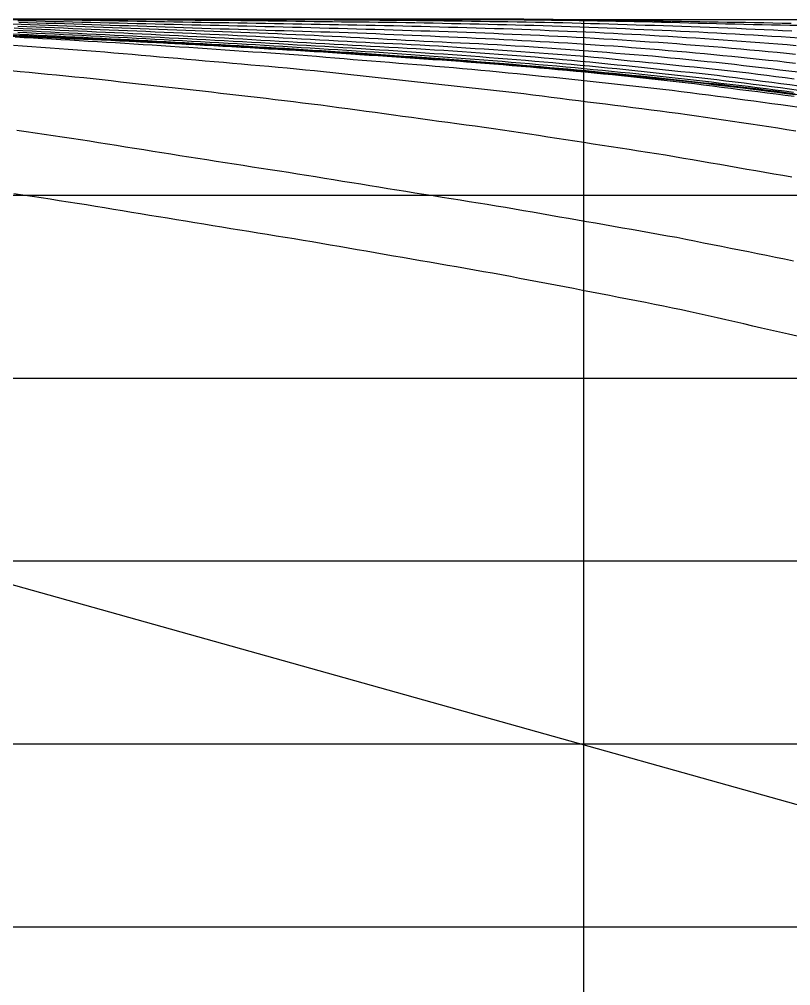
# Model space of a CAD drawing. Header units: millimetres. Extents: x 219888 to 472088, y 91183 to 209983.
# Drawn here: x 416687 to 425112, y 130778 to 141340 of the extents above; entities that cross this region are included whole.
import ezdxf

# ---------------------------------------------------------------- set-up
doc = ezdxf.new("R2010")
doc.units = ezdxf.units.MM
doc.layers.add('Waterlines', color=7, linetype='Continuous')
doc.layers.add('网格线和标注', color=7, linetype='Continuous')

msp = doc.modelspace()

# ---------------------------------------------------------------- linework, layer by layer
at = {"layer": 'Waterlines', "color": 135}
for points in [[(425202.024, 141270.896), (425101.904, 141272.646), (425001.964, 141274.436), (424901.724, 141276.366), (424801.674, 141278.446), (424701.654, 141280.686), (424601.554, 141283.026), (424501.584, 141285.446), (424401.534, 141287.926), (424301.524, 141290.456), (424201.514, 141293.026), (424101.484, 141295.626), (424001.524, 141298.256), (423901.504, 141300.906), (423801.524, 141303.566), (423701.734, 141306.236), (423601.634, 141308.906), (423501.764, 141311.526), (423402.184, 141313.836), (423301.724, 141315.436), (423201.544, 141317.076), (423101.454, 141318.716), (423001.364, 141320.346), (422901.314, 141321.956), (422801.294, 141323.536), (422701.244, 141325.086), (422601.294, 141326.606), (422501.204, 141328.086), (422401.214, 141329.516), (422301.204, 141330.886), (422201.104, 141332.166), (422101.104, 141333.366), (422001.174, 141334.466), (421901.054, 141335.466), (421801.094, 141336.376), (421701.194, 141337.196), (421601.024, 141337.936), (421501.064, 141338.606), (421401.084, 141339.236), (421325.984, 141339.696), (421301.124, 141339.696), (421201.214, 141339.696), (421100.994, 141339.696), (421000.924, 141339.696), (420901.074, 141339.696), (420800.824, 141339.696), (420700.804, 141339.696), (420600.744, 141339.696), (420500.714, 141339.696), (420400.474, 141339.696), (420300.564, 141339.696), (420200.434, 141339.696), (420100.324, 141339.696), (420000.314, 141339.696), (419900.264, 141339.696), (419800.314, 141339.696), (419700.144, 141339.696), (419600.184, 141339.696), (419500.274, 141339.696), (419400.094, 141339.696), (419300.154, 141339.696), (419200.194, 141339.696), (419099.954, 141339.696), (418999.884, 141339.696), (418900.024, 141339.696), (418799.814, 141339.696), (418699.884, 141339.696), (418599.664, 141339.696), (418499.674, 141339.696), (418399.474, 141339.696), (418299.544, 141339.696), (418199.414, 141339.696), (418099.314, 141339.696), (417999.434, 141339.696), (417899.344, 141339.696), (417799.294, 141339.696), (417699.274, 141339.696), (417599.254, 141339.696), (417499.064, 141339.696), (417399.104, 141339.696), (417299.174, 141339.696), (417199.074, 141339.696), (417099.024, 141339.696), (416999.084, 141339.696), (416899.084, 141339.696), (416799.224, 141339.696), (416699.124, 141339.696), (416599.134, 141339.696)], [(425206.444, 141133.626), (425106.574, 141140.346), (425006.754, 141146.916), (424906.884, 141153.316), (424807.004, 141159.566), (424707.114, 141165.636), (424607.184, 141171.536), (424507.244, 141177.256), (424407.294, 141182.806), (424307.364, 141188.176), (424207.424, 141193.386), (424107.464, 141198.416), (424007.624, 141203.286), (423907.644, 141208.036), (423807.714, 141212.666), (423707.744, 141217.186), (423607.784, 141221.606), (423507.854, 141225.936), (423407.774, 141230.206), (423307.824, 141234.386), (423207.914, 141238.506), (423107.904, 141242.566), (423008.084, 141246.566), (422908.104, 141250.526), (422808.264, 141254.446), (422708.204, 141258.306), (422608.304, 141261.966), (422508.344, 141265.286), (422408.334, 141268.256), (422308.194, 141270.956), (422207.914, 141273.506), (422107.904, 141275.936), (422007.774, 141278.296), (421907.904, 141280.596), (421807.794, 141282.876), (421707.774, 141285.126), (421607.814, 141287.366), (421507.674, 141289.616), (421407.754, 141291.876), (421307.654, 141294.136), (421207.754, 141296.346), (421107.584, 141298.456), (421007.624, 141300.406), (420907.584, 141302.146), (420807.424, 141303.656), (420707.284, 141304.956), (420607.384, 141306.106), (420507.214, 141307.176), (420407.104, 141308.196), (420307.034, 141309.206), (420206.934, 141310.266), (420107.004, 141311.376), (420006.924, 141312.596), (419906.814, 141313.906), (419806.774, 141315.296), (419706.734, 141316.716), (419606.714, 141318.146), (419506.484, 141319.566), (419406.454, 141320.926), (419306.484, 141322.196), (419206.554, 141323.316), (419106.334, 141324.266), (419006.384, 141325.066), (418906.384, 141325.776), (418806.304, 141326.466), (418706.174, 141327.196), (418605.994, 141328.036), (418506.084, 141328.996), (418405.894, 141330.066), (418305.724, 141331.226), (418205.854, 141332.446), (418105.704, 141333.726), (418005.584, 141335.046), (417905.454, 141336.396), (417805.384, 141337.756), (417705.284, 141339.136), (417664.804, 141339.696), (417605.664, 141339.696), (417505.444, 141339.696), (417405.484, 141339.696), (417305.274, 141339.696), (417205.134, 141339.696), (417105.234, 141339.696), (417005.164, 141339.696), (416905.024, 141339.696), (416804.924, 141339.696), (416705.054, 141339.696), (416605.174, 141339.696)], [(425118.354, 141293.836), (425018.364, 141295.806), (424918.334, 141297.736), (424818.264, 141299.616), (424718.414, 141301.466), (424618.384, 141303.256), (424518.654, 141305.006), (424418.954, 141306.646), (424318.954, 141308.006), (424218.574, 141309.676), (424118.484, 141311.436), (424018.504, 141313.206), (423918.424, 141314.986), (423818.434, 141316.756), (423718.284, 141318.516), (423618.314, 141320.256), (423518.294, 141321.966), (423418.284, 141323.656), (423318.294, 141325.306), (423218.304, 141326.906), (423118.294, 141328.456), (423018.424, 141329.936), (422918.334, 141331.346), (422818.384, 141332.686), (422718.284, 141333.956), (422618.344, 141335.166), (422518.454, 141336.306), (422418.284, 141337.396), (422318.324, 141338.446), (422218.374, 141339.476), (422196.454, 141339.696), (422118.584, 141339.696), (422018.514, 141339.696), (421918.364, 141339.696), (421818.244, 141339.696), (421718.344, 141339.696), (421618.294, 141339.696), (421518.104, 141339.696), (421418.114, 141339.696), (421318.124, 141339.696), (421218.104, 141339.696), (421118.034, 141339.696), (421018.214, 141339.696), (420918.104, 141339.696), (420818.094, 141339.696), (420718.084, 141339.696), (420618.114, 141339.696), (420517.904, 141339.696), (420418.024, 141339.696), (420317.954, 141339.696), (420217.994, 141339.696), (420117.964, 141339.696), (420018.064, 141339.696), (419917.784, 141339.696), (419817.744, 141339.696), (419717.734, 141339.696), (419617.794, 141339.696), (419517.634, 141339.696), (419417.534, 141339.696), (419317.594, 141339.696), (419217.524, 141339.696), (419117.474, 141339.696), (419017.454, 141339.696), (418917.474, 141339.696), (418817.394, 141339.696), (418717.414, 141339.696), (418617.514, 141339.696), (418517.614, 141339.696), (418417.474, 141339.696), (418317.624, 141339.696), (418217.524, 141339.696), (418117.474, 141339.696), (418017.484, 141339.696), (417917.534, 141339.696), (417817.594, 141339.696), (417717.494, 141339.696), (417617.594, 141339.696), (417517.544, 141339.696), (417417.434, 141339.696), (417317.434, 141339.696), (417217.204, 141339.696), (417117.294, 141339.696), (417017.174, 141339.696), (416917.124, 141339.696), (416817.044, 141339.696), (416717.064, 141339.696), (416617.094, 141339.696)], [(425123.834, 141210.226), (425023.924, 141215.156), (424923.974, 141219.956), (424824.064, 141224.626), (424724.134, 141229.156), (424624.154, 141233.556), (424524.184, 141237.816), (424424.204, 141241.946), (424324.364, 141245.926), (424224.364, 141249.786), (424124.324, 141253.526), (424024.394, 141257.136), (423924.354, 141260.636), (423824.384, 141264.036), (423724.374, 141267.346), (423624.404, 141270.576), (423524.374, 141273.746), (423424.434, 141276.846), (423324.474, 141279.906), (423224.514, 141282.916), (423124.444, 141285.886), (423024.544, 141288.806), (422924.514, 141291.706), (422824.564, 141294.566), (422724.694, 141297.396), (422624.844, 141300.226), (422525.174, 141303.016), (422424.844, 141305.046), (422324.614, 141306.666), (422224.484, 141308.206), (422124.334, 141309.696), (422024.364, 141311.156), (421924.404, 141312.596), (421824.334, 141314.026), (421724.254, 141315.446), (421624.264, 141316.856), (421524.304, 141318.246), (421424.344, 141319.636), (421324.304, 141321.016), (421224.394, 141322.386), (421124.594, 141323.726), (421024.594, 141324.996), (420924.524, 141326.086), (420824.264, 141326.986), (420724.174, 141327.806), (420624.034, 141328.586), (420523.954, 141329.346), (420423.964, 141330.096), (420323.874, 141330.846), (420223.944, 141331.576), (420123.894, 141332.316), (420023.844, 141333.056), (419923.704, 141333.796), (419823.724, 141334.546), (419723.914, 141335.316), (419623.824, 141336.106), (419523.814, 141336.906), (419423.764, 141337.736), (419323.684, 141338.576), (419223.824, 141339.426), (419192.424, 141339.696), (419123.504, 141339.696), (419023.414, 141339.696), (418923.414, 141339.696), (418823.434, 141339.696), (418723.564, 141339.696), (418623.534, 141339.696), (418523.414, 141339.696), (418423.564, 141339.696), (418323.604, 141339.696), (418223.464, 141339.696), (418123.374, 141339.696), (418023.154, 141339.696), (417923.104, 141339.696), (417822.914, 141339.696), (417723.004, 141339.696), (417622.894, 141339.696), (417522.864, 141339.696), (417422.864, 141339.696), (417322.874, 141339.696), (417222.724, 141339.696), (417122.894, 141339.696), (417022.834, 141339.696), (416922.934, 141339.696), (416823.034, 141339.696), (416722.924, 141339.696), (416622.964, 141339.696)], [(425164.634, 140956.756), (425065.074, 140966.596), (424965.484, 140976.236), (424865.934, 140985.686), (424766.264, 140994.956), (424666.634, 141004.036), (424566.964, 141012.926), (424467.284, 141021.636), (424367.534, 141030.166), (424267.804, 141038.516), (424168.054, 141046.686), (424068.304, 141054.676), (423968.504, 141062.486), (423868.724, 141070.106), (423768.934, 141077.536), (423669.134, 141084.786), (423569.374, 141091.836), (423469.524, 141098.706), (423369.634, 141105.376), (423269.754, 141111.856), (423169.874, 141118.136), (423069.984, 141124.216), (422970.044, 141130.096), (422870.154, 141135.786), (422770.214, 141141.276), (422670.234, 141146.586), (422570.324, 141151.716), (422470.374, 141156.676), (422370.464, 141161.466), (422270.504, 141166.116), (422170.484, 141170.606), (422070.534, 141174.956), (421970.564, 141179.166), (421870.544, 141183.256), (421770.514, 141187.216), (421670.514, 141191.066), (421570.534, 141194.796), (421470.464, 141198.436), (421370.474, 141201.966), (421270.424, 141205.406), (421170.434, 141208.756), (421070.624, 141212.016), (420970.534, 141215.206), (420870.504, 141218.316), (420770.474, 141221.356), (420670.404, 141224.326), (420570.364, 141227.236), (420470.284, 141230.086), (420370.264, 141232.876), (420270.184, 141235.616), (420170.194, 141238.306), (420070.144, 141240.956), (419970.054, 141243.566), (419870.004, 141246.136), (419769.994, 141248.676), (419670.024, 141251.186), (419569.944, 141253.666), (419469.954, 141256.116), (419369.924, 141258.546), (419269.844, 141260.966), (419169.814, 141263.366), (419069.744, 141265.756), (418969.664, 141268.136), (418869.654, 141270.496), (418769.614, 141272.866), (418669.554, 141275.226), (418569.514, 141277.586), (418469.444, 141279.946), (418369.474, 141282.316), (418269.404, 141284.686), (418169.414, 141287.066), (418069.334, 141289.466), (417969.314, 141291.866), (417869.274, 141294.286), (417769.234, 141296.706), (417669.214, 141299.146), (417569.104, 141301.596), (417469.094, 141304.046), (417369.064, 141306.506), (417268.994, 141308.976), (417168.954, 141311.456), (417068.904, 141313.936), (416968.794, 141316.426), (416868.814, 141318.916), (416768.764, 141321.416), (416668.744, 141323.916)], [(425172.634, 141051.086), (425072.884, 141059.326), (424973.144, 141067.416), (424873.374, 141075.336), (424773.584, 141083.106), (424673.804, 141090.696), (424573.974, 141098.136), (424474.144, 141105.406), (424374.324, 141112.496), (424274.504, 141119.416), (424174.584, 141126.166), (424074.774, 141132.736), (423974.874, 141139.126), (423875.014, 141145.356), (423775.084, 141151.406), (423675.194, 141157.286), (423575.264, 141163.006), (423475.334, 141168.556), (423375.424, 141173.936), (423275.244, 141179.176), (423175.484, 141184.246), (423075.494, 141189.156), (422975.524, 141193.926), (422875.544, 141198.556), (422775.564, 141203.036), (422675.534, 141207.376), (422575.514, 141211.576), (422475.554, 141215.636), (422375.484, 141219.576), (422275.504, 141223.376), (422175.444, 141227.056), (422075.404, 141230.606), (421975.334, 141234.036), (421875.334, 141237.346), (421775.314, 141240.536), (421675.244, 141243.606), (421575.174, 141246.576), (421475.124, 141249.436), (421375.074, 141252.186), (421275.004, 141254.846), (421174.954, 141257.406), (421074.934, 141259.886), (420974.844, 141262.276), (420874.794, 141264.596), (420774.694, 141266.846), (420674.634, 141269.016), (420574.594, 141271.126), (420474.524, 141273.186), (420374.404, 141275.186), (420274.344, 141277.136), (420174.414, 141279.036), (420074.304, 141280.906), (419974.264, 141282.726), (419874.154, 141284.526), (419774.074, 141286.286), (419673.974, 141288.016), (419573.904, 141289.736), (419473.824, 141291.426), (419373.754, 141293.106), (419273.704, 141294.776), (419173.614, 141296.426), (419073.574, 141298.076), (418973.464, 141299.726), (418873.344, 141301.376), (418773.314, 141303.026), (418673.244, 141304.676), (418573.174, 141306.346), (418473.074, 141308.016), (418373.014, 141309.716), (418272.944, 141311.416), (418172.894, 141313.136), (418072.784, 141314.866), (417972.714, 141316.616), (417872.634, 141318.366), (417772.574, 141320.126), (417672.544, 141321.896), (417572.444, 141323.676), (417472.374, 141325.466), (417372.314, 141327.256), (417272.244, 141329.056), (417172.134, 141330.856), (417072.124, 141332.666), (416972.054, 141334.476), (416871.984, 141336.286), (416771.904, 141338.096), (416683.974, 141339.696)], [(425192.424, 140760.786), (425093.184, 140773.286), (424993.704, 140785.616), (424894.404, 140797.736), (424795.074, 140809.646), (424695.674, 140821.356), (424596.294, 140832.856), (424496.854, 140844.156), (424397.424, 140855.226), (424297.984, 140866.096), (424198.514, 140876.736), (424099.014, 140887.156), (423999.554, 140897.346), (423899.824, 140907.306), (423800.304, 140916.976), (423700.804, 140926.336), (423601.064, 140935.386), (423501.524, 140944.026), (423401.654, 140952.316), (423301.954, 140960.246), (423202.154, 140967.936), (423102.274, 140975.476), (423002.574, 140982.926), (422902.674, 140990.406), (422802.954, 140997.866), (422703.074, 141005.296), (422603.234, 141012.666), (422503.594, 141019.936), (422403.744, 141027.106), (422303.984, 141034.116), (422204.154, 141040.936), (422104.194, 141047.536), (422004.394, 141053.826), (421904.624, 141059.736), (421804.634, 141065.226), (421704.784, 141070.316), (421604.914, 141075.116), (421504.774, 141079.756), (421404.994, 141084.346), (421304.924, 141089.036), (421204.894, 141093.936), (421105.034, 141099.036), (421004.954, 141104.316), (420904.964, 141109.676), (420805.114, 141115.076), (420705.134, 141120.496), (420605.234, 141125.886), (420505.244, 141131.226), (420405.294, 141136.506), (420305.354, 141141.716), (420205.444, 141146.826), (420105.524, 141151.836), (420005.564, 141156.746), (419905.634, 141161.546), (419805.654, 141166.226), (419705.694, 141170.796), (419605.704, 141175.236), (419505.704, 141179.576), (419405.744, 141183.806), (419305.764, 141187.946), (419205.794, 141192.006), (419105.764, 141196.006), (419005.824, 141199.926), (418905.844, 141203.796), (418805.824, 141207.606), (418705.864, 141211.366), (418605.814, 141215.076), (418505.824, 141218.736), (418405.804, 141222.366), (418305.814, 141225.946), (418205.864, 141229.486), (418105.864, 141232.996), (418005.824, 141236.476), (417905.744, 141239.926), (417805.824, 141243.336), (417705.634, 141246.726), (417605.674, 141250.086), (417505.654, 141253.416), (417405.554, 141256.746), (417305.364, 141260.076), (417206.204, 141263.446), (417106.284, 141266.956), (417006.034, 141270.576), (416906.104, 141274.236), (416805.824, 141277.916), (416705.854, 141281.616), (416605.814, 141285.316)], [(425198.744, 140562.966), (425099.624, 140576.426), (425000.484, 140589.696), (424901.364, 140602.786), (424802.194, 140615.696), (424702.994, 140628.416), (424603.744, 140640.966), (424504.494, 140653.326), (424405.254, 140665.486), (424305.994, 140677.466), (424206.664, 140689.266), (424107.324, 140700.866), (424007.974, 140712.296), (423908.594, 140723.536), (423809.194, 140734.586), (423709.834, 140745.466), (423610.344, 140756.176), (423510.964, 140766.696), (423411.434, 140777.056), (423311.974, 140787.246), (423212.454, 140797.266), (423112.974, 140807.126), (423013.404, 140816.816), (422913.954, 140826.336), (422814.404, 140835.696), (422714.794, 140844.906), (422615.214, 140853.946), (422515.594, 140862.826), (422416.024, 140871.546), (422316.314, 140880.106), (422216.674, 140888.506), (422117.044, 140896.746), (422017.344, 140904.836), (421917.614, 140912.776), (421817.974, 140920.546), (421718.194, 140928.196), (421618.484, 140935.686), (421518.734, 140943.046), (421419.014, 140950.276), (421319.244, 140957.386), (421219.524, 140964.366), (421119.744, 140971.246), (421019.924, 140978.016), (420920.174, 140984.676), (420820.364, 140991.246), (420720.594, 140997.726), (420620.844, 141004.116), (420521.004, 141010.436), (420421.214, 141016.686), (420321.394, 141022.866), (420221.584, 141028.986), (420121.794, 141035.046), (420021.934, 141041.056), (419922.094, 141047.006), (419822.274, 141052.906), (419722.434, 141058.766), (419622.564, 141064.576), (419522.764, 141070.336), (419422.984, 141076.056), (419323.074, 141081.726), (419223.234, 141087.356), (419123.314, 141092.936), (419023.554, 141098.466), (418923.674, 141103.946), (418823.844, 141109.366), (418723.974, 141114.726), (418624.044, 141120.016), (418524.334, 141125.216), (418424.574, 141130.316), (418324.764, 141135.296), (418224.874, 141140.166), (418124.984, 141144.946), (418025.114, 141149.666), (417925.184, 141154.396), (417825.414, 141159.176), (417725.324, 141164.046), (417625.524, 141168.956), (417525.534, 141173.906), (417425.714, 141178.876), (417325.754, 141183.856), (417225.814, 141188.846), (417126.004, 141193.826), (417026.074, 141198.796), (416926.184, 141203.756), (416826.324, 141208.696), (416726.434, 141213.616), (416626.524, 141218.506)], [(425202.404, 140609.176), (425103.284, 140622.456), (425004.164, 140635.626), (424904.994, 140648.686), (424805.854, 140661.646), (424706.674, 140674.496), (424607.554, 140687.216), (424508.354, 140699.816), (424409.084, 140712.266), (424310.054, 140724.476), (424210.764, 140736.396), (424111.564, 140747.626), (424012.214, 140757.436), (423912.424, 140767.136), (423812.904, 140777.406), (423713.254, 140787.886), (423613.714, 140798.396), (423514.274, 140808.886), (423414.804, 140819.306), (423315.304, 140829.656), (423215.834, 140839.906), (423116.324, 140850.026), (423016.814, 140860.016), (422917.294, 140869.846), (422817.824, 140879.486), (422718.214, 140888.936), (422618.664, 140898.156), (422519.034, 140907.126), (422419.364, 140915.846), (422319.784, 140924.316), (422220.084, 140932.566), (422120.434, 140940.566), (422020.704, 140948.346), (421920.954, 140955.916), (421821.234, 140963.266), (421721.524, 140970.406), (421621.734, 140977.376), (421521.994, 140984.146), (421422.224, 140990.746), (421322.414, 140997.186), (421222.574, 141003.476), (421122.734, 141009.626), (421022.894, 141015.646), (420923.074, 141021.546), (420823.324, 141027.336), (420723.434, 141033.046), (420623.594, 141038.666), (420523.704, 141044.216), (420423.944, 141049.696), (420324.104, 141055.136), (420224.264, 141060.526), (420124.334, 141065.896), (420024.514, 141071.246), (419924.754, 141076.586), (419824.794, 141081.946), (419725.004, 141087.336), (419625.104, 141092.796), (419525.474, 141098.356), (419425.624, 141104.076), (419325.724, 141109.916), (419225.974, 141115.796), (419126.124, 141121.616), (419026.134, 141127.316), (418926.314, 141132.836), (418826.444, 141138.176), (418726.424, 141143.376), (418626.564, 141148.456), (418526.624, 141153.436), (418426.734, 141158.356), (418326.884, 141163.206), (418226.954, 141168.016), (418127.114, 141172.786), (418027.204, 141177.506), (417927.334, 141182.206), (417827.384, 141186.866), (417727.534, 141191.506), (417627.634, 141196.126), (417527.784, 141200.716), (417427.864, 141205.296), (417327.934, 141209.856), (417228.004, 141214.396), (417128.134, 141218.916), (417028.194, 141223.426), (416928.324, 141227.926), (416828.334, 141232.416), (416728.404, 141236.886), (416628.644, 141241.346)], [(425149.834, 140685.806), (425050.634, 140699.186), (424951.484, 140712.266), (424852.264, 140725.036), (424752.944, 140737.486), (424653.654, 140749.586), (424554.304, 140761.356), (424454.984, 140772.786), (424355.514, 140783.886), (424256.084, 140794.676), (424156.584, 140805.196), (424057.094, 140815.496), (423957.564, 140825.606), (423858.044, 140835.566), (423758.524, 140845.396), (423659.004, 140855.126), (423559.534, 140864.766), (423459.924, 140874.356), (423360.364, 140883.936), (423260.924, 140893.536), (423161.664, 140903.316), (423062.314, 140913.836), (422962.684, 140923.686), (422862.664, 140932.046), (422762.854, 140939.916), (422663.124, 140947.566), (422563.334, 140955.066), (422463.544, 140962.466), (422363.794, 140969.766), (422264.064, 140976.986), (422164.284, 140984.126), (422064.494, 140991.206), (421964.734, 140998.206), (421864.944, 141005.136), (421765.174, 141011.986), (421665.384, 141018.756), (421565.544, 141025.436), (421465.784, 141031.996), (421365.914, 141038.426), (421266.154, 141044.676), (421166.344, 141050.706), (421066.694, 141056.416), (420966.824, 141061.786), (420866.904, 141066.806), (420766.974, 141071.516), (420667.154, 141076.086), (420567.184, 141080.756), (420467.094, 141085.696), (420367.254, 141090.896), (420267.284, 141096.286), (420167.494, 141101.766), (420067.564, 141107.306), (419967.794, 141112.846), (419867.834, 141118.396), (419767.904, 141123.916), (419668.014, 141129.386), (419568.174, 141134.786), (419468.244, 141140.116), (419368.324, 141145.346), (419268.474, 141150.476), (419168.594, 141155.496), (419068.734, 141160.386), (418968.714, 141165.196), (418868.864, 141169.886), (418768.874, 141174.506), (418668.984, 141179.036), (418569.054, 141183.496), (418469.174, 141187.896), (418369.224, 141192.226), (418269.284, 141196.516), (418169.354, 141200.746), (418069.404, 141204.936), (417969.494, 141209.096), (417869.534, 141213.216), (417769.584, 141217.316), (417669.644, 141221.386), (417569.724, 141225.436), (417469.734, 141229.476), (417369.834, 141233.506), (417269.874, 141237.526), (417169.944, 141241.546), (417070.034, 141245.576), (416970.054, 141249.596), (416870.124, 141253.636), (416770.134, 141257.686), (416670.204, 141261.736)], [(425166.624, 140858.406), (425067.284, 140869.626), (424967.924, 140880.606), (424868.544, 140891.316), (424769.134, 140901.796), (424669.534, 140912.056), (424570.044, 140922.106), (424470.544, 140931.996), (424370.994, 140941.746), (424271.464, 140951.376), (424171.884, 140960.856), (424072.324, 140970.176), (423972.724, 140979.326), (423873.104, 140988.296), (423773.464, 140997.046), (423673.834, 141005.596), (423574.324, 141013.896), (423474.604, 141021.976), (423374.914, 141029.806), (423275.174, 141037.366), (423175.414, 141044.666), (423075.614, 141051.716), (422975.874, 141058.526), (422876.044, 141065.116), (422776.274, 141071.496), (422676.474, 141077.676), (422576.614, 141083.686), (422476.784, 141089.516), (422376.944, 141095.186), (422277.034, 141100.706), (422177.194, 141106.096), (422077.314, 141111.356), (421977.484, 141116.486), (421877.584, 141121.516), (421777.704, 141126.446), (421677.804, 141131.286), (421577.934, 141136.036), (421478.064, 141140.706), (421378.104, 141145.296), (421278.314, 141149.816), (421178.434, 141154.256), (421078.574, 141158.636), (420978.584, 141162.956), (420878.744, 141167.196), (420778.944, 141171.376), (420678.984, 141175.496), (420578.994, 141179.536), (420479.184, 141183.446), (420379.314, 141187.226), (420279.214, 141190.846), (420179.224, 141194.296), (420079.404, 141197.566), (419979.334, 141200.706), (419879.554, 141203.736), (419779.464, 141206.706), (419679.434, 141209.626), (419579.414, 141212.526), (419479.444, 141215.426), (419379.604, 141218.326), (419279.644, 141221.266), (419179.694, 141224.246), (419079.724, 141227.276), (418979.734, 141230.386), (418879.784, 141233.566), (418779.794, 141236.796), (418679.834, 141240.076), (418579.894, 141243.396), (418479.914, 141246.746), (418379.924, 141250.106), (418279.964, 141253.476), (418180.144, 141256.846), (418080.134, 141260.206), (417980.094, 141263.556), (417880.164, 141266.886), (417780.234, 141270.176), (417680.244, 141273.456), (417580.254, 141276.696), (417480.284, 141279.926), (417380.364, 141283.126), (417280.344, 141286.316), (417180.414, 141289.476), (417080.484, 141292.636), (416980.464, 141295.776), (416880.564, 141298.906), (416780.604, 141302.026), (416680.614, 141305.126)], [(425161.604, 140523.276), (425062.544, 140536.696), (424963.324, 140549.856), (424864.204, 140562.696), (424765.044, 140575.206), (424665.754, 140587.406), (424566.504, 140599.266), (424467.184, 140610.816), (424367.794, 140622.066), (424268.334, 140633.036), (424168.884, 140643.756), (424069.464, 140654.256), (423969.894, 140664.586), (423870.444, 140674.746), (423770.994, 140684.786), (423671.444, 140694.726), (423571.914, 140704.566), (423472.404, 140714.316), (423372.854, 140723.986), (423273.264, 140733.576), (423173.764, 140743.086), (423074.194, 140752.526), (422974.634, 140761.886), (422875.084, 140771.156), (422775.494, 140780.356), (422675.914, 140789.476), (422576.284, 140798.496), (422476.684, 140807.406), (422376.994, 140816.206), (422277.404, 140824.846), (422177.624, 140833.326), (422078.194, 140841.536), (421978.554, 140849.406), (421879.144, 140856.726), (421779.334, 140863.486), (421679.434, 140869.806), (421579.694, 140876.116), (421479.744, 140882.716), (421379.904, 140889.556), (421280.164, 140896.526), (421180.244, 140903.566), (421080.544, 140910.596), (420980.694, 140917.636), (420880.934, 140924.646), (420781.194, 140931.606), (420681.344, 140938.516), (420581.644, 140945.356), (420481.864, 140952.116), (420382.044, 140958.816), (420282.294, 140965.416), (420182.504, 140971.926), (420082.654, 140978.346), (419982.864, 140984.646), (419883.054, 140990.856), (419783.274, 140996.936), (419683.374, 141002.926), (419583.584, 141008.796), (419483.774, 141014.586), (419383.834, 141020.296), (419284.064, 141025.906), (419184.184, 141031.446), (419084.284, 141036.926), (418984.494, 141042.316), (418884.594, 141047.646), (418784.734, 141052.916), (418684.884, 141058.116), (418584.984, 141063.266), (418485.104, 141068.346), (418385.244, 141073.376), (418285.314, 141078.336), (418185.454, 141083.246), (418085.474, 141088.096), (417985.624, 141092.876), (417885.694, 141097.596), (417785.864, 141102.246), (417685.904, 141106.826), (417585.814, 141111.336), (417486.004, 141115.716), (417385.904, 141119.996), (417286.004, 141124.126), (417185.984, 141128.146), (417086.684, 141132.076), (416986.764, 141136.066), (416886.774, 141140.186), (416786.924, 141144.446), (416687.034, 141148.816), (416586.984, 141153.246)], [(425164.314, 140515.366), (425064.984, 140527.166), (424965.724, 140539.196), (424866.494, 140551.586), (424767.054, 140564.196), (424667.884, 140576.846), (424568.784, 140589.476), (424469.434, 140602.066), (424370.174, 140614.516), (424271.004, 140626.806), (424171.674, 140638.926), (424072.334, 140650.836), (423973.124, 140662.486), (423873.714, 140673.886), (423774.314, 140685.026), (423674.864, 140695.906), (423575.434, 140706.546), (423475.904, 140716.976), (423376.494, 140727.186), (423276.984, 140737.206), (423177.424, 140747.036), (423077.954, 140756.676), (422978.324, 140766.156), (422878.774, 140775.466), (422779.214, 140784.626), (422679.564, 140793.646), (422579.994, 140802.506), (422480.324, 140811.236), (422380.704, 140819.836), (422281.044, 140828.306), (422181.374, 140836.646), (422081.754, 140844.866), (421982.084, 140852.976), (421882.394, 140860.966), (421782.694, 140868.846), (421682.974, 140876.616), (421583.274, 140884.276), (421483.594, 140891.836), (421383.814, 140899.296), (421284.144, 140906.646), (421184.414, 140913.916), (421084.664, 140921.076), (420984.854, 140928.156), (420885.084, 140935.156), (420785.304, 140942.056), (420685.554, 140948.876), (420585.794, 140955.616), (420486.044, 140962.266), (420386.224, 140968.856), (420286.404, 140975.366), (420186.624, 140981.806), (420086.784, 140988.176), (419986.964, 140994.486), (419887.204, 141000.726), (419787.394, 141006.896), (419687.584, 141013.016), (419587.704, 141019.066), (419487.954, 141025.056), (419388.134, 141030.986), (419288.284, 141036.866), (419188.414, 141042.686), (419088.634, 141048.446), (418988.714, 141054.166), (418888.884, 141059.826), (418789.024, 141065.436), (418689.214, 141070.996), (418589.364, 141076.506), (418489.484, 141081.976), (418389.674, 141087.386), (418289.774, 141092.766), (418189.934, 141098.096), (418090.064, 141103.376), (417990.184, 141108.616), (417890.314, 141113.826), (417790.444, 141118.986), (417690.534, 141124.106), (417590.664, 141129.186), (417490.794, 141134.236), (417390.924, 141139.246), (417291.024, 141144.226), (417191.174, 141149.166), (417091.304, 141154.086), (416991.384, 141158.966), (416891.504, 141163.816), (416791.604, 141168.636), (416691.764, 141173.436), (416591.774, 141178.206)], [(425185.934, 140512.806), (425086.724, 140525.626), (424987.544, 140538.246), (424888.314, 140550.676), (424789.084, 140562.926), (424689.844, 140574.996), (424590.524, 140586.896), (424491.224, 140598.626), (424391.884, 140610.196), (424292.494, 140621.626), (424193.184, 140632.906), (424093.774, 140644.046), (423994.394, 140655.056), (423894.984, 140665.956), (423795.554, 140676.726), (423696.114, 140687.376), (423596.594, 140697.896), (423497.154, 140708.236), (423397.574, 140718.426), (423298.154, 140728.426), (423198.664, 140738.236), (423099.044, 140747.866), (422999.534, 140757.296), (422899.924, 140766.526), (422800.314, 140775.566), (422700.634, 140784.416), (422601.084, 140793.066), (422501.394, 140801.536), (422401.744, 140809.826), (422302.074, 140817.946), (422202.404, 140825.896), (422102.684, 140833.686), (422002.984, 140841.326), (421903.234, 140848.826), (421803.504, 140856.206), (421703.764, 140863.486), (421604.034, 140870.666), (421504.284, 140877.766), (421404.554, 140884.786), (421304.714, 140891.746), (421204.964, 140898.636), (421105.204, 140905.476), (421005.454, 140912.266), (420905.694, 140919.006), (420805.874, 140925.706), (420706.114, 140932.376), (420606.304, 140939.016), (420506.454, 140945.636), (420406.624, 140952.246), (420306.814, 140958.866), (420206.904, 140965.546), (420107.874, 140972.386), (420008.284, 140979.586), (419908.094, 140985.976), (419808.254, 140991.986), (419708.274, 140997.876), (419608.394, 141003.686), (419508.574, 141009.426), (419408.644, 141015.126), (419308.814, 141020.776), (419208.944, 141026.396), (419109.094, 141031.996), (419009.274, 141037.556), (418909.434, 141043.086), (418809.584, 141048.596), (418709.694, 141054.076), (418609.884, 141059.526), (418510.004, 141064.956), (418410.154, 141070.366), (418310.284, 141075.736), (418210.414, 141081.086), (418110.514, 141086.406), (418010.644, 141091.696), (417910.744, 141096.956), (417810.894, 141102.176), (417711.044, 141107.356), (417611.154, 141112.506), (417511.344, 141117.596), (417411.444, 141122.656), (417311.614, 141127.666), (417211.694, 141132.636), (417111.814, 141137.546), (417011.884, 141142.426), (416912.024, 141147.246), (416812.114, 141152.026), (416712.184, 141156.756), (416612.254, 141161.436)], [(425204.434, 140376.496), (425105.374, 140390.256), (425006.264, 140403.896), (424907.134, 140417.446), (424808.054, 140430.906), (424708.984, 140444.286), (424609.844, 140457.596), (424510.674, 140470.846), (424411.514, 140484.016), (424312.384, 140497.106), (424213.204, 140510.106), (424114.024, 140523.006), (424014.724, 140535.766), (423915.494, 140548.326), (423816.604, 140560.446), (423717.404, 140571.816), (423617.864, 140582.306), (423518.444, 140592.936), (423418.974, 140603.936), (423319.404, 140615.056), (423219.964, 140626.196), (423120.554, 140637.306), (423021.054, 140648.376), (422921.654, 140659.366), (422822.204, 140670.266), (422722.804, 140681.066), (422623.374, 140691.766), (422523.934, 140702.336), (422424.444, 140712.786), (422324.964, 140723.086), (422225.444, 140733.226), (422125.924, 140743.206), (422026.374, 140752.996), (421926.844, 140762.586), (421827.284, 140771.986), (421727.684, 140781.206), (421628.154, 140790.266), (421528.484, 140799.186), (421428.884, 140807.956), (421329.184, 140816.596), (421229.574, 140825.126), (421129.934, 140833.536), (421030.254, 140841.856), (420930.534, 140850.086), (420830.864, 140858.236), (420731.194, 140866.326), (420631.544, 140874.366), (420531.974, 140882.376), (420432.334, 140890.416), (420332.594, 140898.536), (420233.154, 140906.826), (420133.374, 140915.276), (420033.714, 140923.636), (419934.124, 140931.676), (419834.194, 140939.416), (419734.344, 140946.906), (419634.594, 140954.216), (419534.774, 140961.426), (419435.024, 140968.546), (419335.244, 140975.586), (419235.514, 140982.566), (419135.724, 140989.476), (419035.964, 140996.346), (418936.164, 141003.166), (418836.374, 141009.926), (418736.554, 141016.656), (418636.794, 141023.326), (418536.954, 141029.956), (418437.194, 141036.536), (418337.424, 141043.066), (418237.554, 141049.556), (418137.794, 141055.986), (418037.994, 141062.356), (417938.124, 141068.676), (417838.374, 141074.926), (417738.504, 141081.116), (417638.714, 141087.216), (417538.894, 141093.236), (417438.994, 141099.156), (417339.164, 141104.976), (417239.394, 141110.686), (417139.494, 141116.306), (417039.624, 141121.826), (416939.694, 141127.256), (416839.864, 141132.596), (416739.874, 141137.846), (416640.074, 141143.036)], [(425142.104, 140539.746), (425042.994, 140552.946), (424943.844, 140565.956), (424844.664, 140578.766), (424745.494, 140591.386), (424646.234, 140603.836), (424546.944, 140616.096), (424447.644, 140628.176), (424348.334, 140640.076), (424249.034, 140651.796), (424149.714, 140663.356), (424050.364, 140674.736), (423950.994, 140685.966), (423851.604, 140697.026), (423752.174, 140707.936), (423652.724, 140718.676), (423553.294, 140729.266), (423453.864, 140739.686), (423354.354, 140749.956), (423254.924, 140760.056), (423155.424, 140770.016), (423055.904, 140779.806), (422956.344, 140789.446), (422856.774, 140798.936), (422757.164, 140808.266), (422657.614, 140817.426), (422558.004, 140826.446), (422458.384, 140835.316), (422358.744, 140844.026), (422259.134, 140852.586), (422159.484, 140860.986), (422059.794, 140869.256), (421960.134, 140877.376), (421860.464, 140885.356), (421760.754, 140893.216), (421661.034, 140900.946), (421561.324, 140908.566), (421461.604, 140916.056), (421361.844, 140923.446), (421262.084, 140930.726), (421162.344, 140937.896), (421062.644, 140944.966), (420962.854, 140951.956), (420863.124, 140958.846), (420763.304, 140965.656), (420663.534, 140972.376), (420563.764, 140979.016), (420463.954, 140985.586), (420364.144, 140992.076), (420264.334, 140998.506), (420164.594, 141004.866), (420064.794, 141011.166), (419964.994, 141017.396), (419865.194, 141023.566), (419765.344, 141029.666), (419665.494, 141035.726), (419565.684, 141041.706), (419465.864, 141047.646), (419366.034, 141053.526), (419266.214, 141059.346), (419166.394, 141065.116), (419066.534, 141070.826), (418966.654, 141076.496), (418866.804, 141082.116), (418766.994, 141087.686), (418667.014, 141093.216), (418567.274, 141098.686), (418467.414, 141104.116), (418367.544, 141109.506), (418267.744, 141114.846), (418167.814, 141120.146), (418067.954, 141125.416), (417968.074, 141130.636), (417868.194, 141135.826), (417768.324, 141140.966), (417668.454, 141146.086), (417568.554, 141151.166), (417468.774, 141156.196), (417368.874, 141161.216), (417268.974, 141166.196), (417169.064, 141171.146), (417069.224, 141176.066), (416969.274, 141180.966), (416869.414, 141185.836), (416769.524, 141190.676), (416669.654, 141195.486)], [(425151.954, 140495.996), (425052.824, 140508.726), (424953.514, 140521.286), (424854.384, 140533.656), (424755.194, 140545.906), (424655.864, 140558.126), (424556.784, 140570.326), (424457.484, 140582.686), (424358.274, 140595.276), (424259.244, 140608.026), (424159.844, 140620.786), (424060.804, 140633.296), (423961.324, 140645.496), (423862.014, 140657.286), (423762.664, 140668.696), (423663.154, 140679.816), (423563.734, 140690.666), (423464.224, 140701.296), (423364.804, 140711.706), (423265.284, 140721.936), (423165.784, 140731.986), (423066.274, 140741.866), (422966.774, 140751.586), (422867.214, 140761.156), (422767.634, 140770.576), (422668.054, 140779.856), (422568.504, 140788.986), (422468.864, 140797.976), (422369.224, 140806.836), (422269.634, 140815.546), (422169.934, 140824.136), (422070.334, 140832.566), (421970.654, 140840.876), (421870.994, 140849.046), (421771.324, 140857.096), (421671.624, 140865.036), (421571.894, 140872.876), (421472.224, 140880.606), (421372.494, 140888.246), (421272.794, 140895.806), (421173.094, 140903.276), (421073.354, 140910.666), (420973.554, 140917.996), (420873.834, 140925.236), (420774.074, 140932.406), (420674.314, 140939.506), (420574.564, 140946.536), (420474.814, 140953.496), (420374.994, 140960.386), (420275.264, 140967.196), (420175.484, 140973.936), (420075.644, 140980.596), (419975.824, 140987.156), (419875.884, 140993.616), (419776.074, 140999.896), (419676.024, 141005.926), (419576.124, 141011.656), (419477.074, 141017.216), (419377.044, 141022.896), (419277.174, 141028.636), (419177.304, 141034.396), (419077.404, 141040.156), (418977.594, 141045.906), (418877.724, 141051.636), (418777.904, 141057.336), (418678.054, 141063.016), (418578.194, 141068.656), (418478.374, 141074.256), (418378.454, 141079.816), (418278.594, 141085.316), (418178.764, 141090.766), (418078.884, 141096.166), (417979.044, 141101.496), (417879.114, 141106.746), (417779.304, 141111.916), (417679.374, 141116.996), (417579.494, 141121.956), (417479.534, 141126.806), (417379.684, 141131.526), (417279.844, 141136.136), (417179.924, 141140.626), (417080.014, 141145.016), (416980.184, 141149.296), (416880.324, 141153.486), (416780.264, 141157.596), (416680.334, 141161.636)], [(425170.174, 140118.706), (425071.254, 140133.576), (424972.364, 140148.316), (424873.424, 140162.966), (424774.484, 140177.546), (424675.514, 140192.096), (424576.624, 140206.636), (424477.824, 140221.186), (424378.944, 140235.826), (424280.004, 140250.686), (424181.234, 140265.666), (424082.314, 140280.556), (423983.254, 140294.976), (423884.314, 140308.786), (423785.044, 140322.146), (423685.864, 140335.206), (423586.614, 140348.066), (423487.434, 140360.796), (423388.134, 140373.446), (423288.934, 140386.016), (423189.724, 140398.536), (423090.524, 140411.016), (422991.284, 140423.476), (422892.034, 140435.926), (422792.844, 140448.386), (422693.584, 140460.876), (422594.524, 140473.406), (422495.414, 140486.006), (422396.234, 140498.666), (422296.964, 140511.276), (422197.644, 140523.726), (422098.394, 140535.896), (421999.264, 140547.696), (421899.694, 140559.226), (421800.424, 140570.486), (421700.924, 140581.596), (421601.454, 140592.576), (421502.054, 140603.466), (421402.554, 140614.286), (421303.234, 140625.066), (421203.764, 140635.826), (421104.334, 140646.576), (421004.874, 140657.326), (420905.454, 140668.086), (420805.964, 140678.856), (420706.564, 140689.626), (420607.154, 140700.396), (420507.744, 140711.156), (420408.334, 140721.906), (420308.874, 140732.646), (420209.484, 140743.356), (420110.024, 140754.046), (420010.764, 140764.656), (419911.254, 140775.226), (419811.934, 140785.626), (419712.504, 140795.636), (419613.044, 140804.896), (419513.174, 140813.766), (419413.374, 140822.516), (419313.734, 140831.256), (419214.094, 140839.996), (419114.464, 140848.736), (419014.814, 140857.486), (418915.184, 140866.236), (418815.504, 140874.986), (418715.934, 140883.736), (418616.234, 140892.496), (418516.654, 140901.246), (418417.064, 140909.996), (418317.424, 140918.756), (418217.784, 140927.506), (418118.114, 140936.276), (418018.454, 140945.036), (417918.814, 140953.806), (417819.224, 140962.566), (417719.664, 140971.336), (417620.214, 140980.106), (417521.054, 140988.876), (417421.044, 140996.656), (417321.054, 141003.826), (417221.304, 141010.946), (417121.484, 141018.036), (417021.784, 141025.076), (416921.994, 141032.096), (416822.184, 141039.086), (416722.344, 141046.046), (416622.674, 141052.966)], [(425126.554, 139614.096), (425027.814, 139631.016), (424929.054, 139647.916), (424830.254, 139665.006), (424731.594, 139682.196), (424632.804, 139699.476), (424534.204, 139716.766), (424435.494, 139734.076), (424336.954, 139751.346), (424238.304, 139768.606), (424139.554, 139785.836), (424040.954, 139802.946), (423942.424, 139819.916), (423843.734, 139836.726), (423745.024, 139853.216), (423646.254, 139869.296), (423547.164, 139885.006), (423448.314, 139900.356), (423349.074, 139915.626), (423250.044, 139930.846), (423151.044, 139946.086), (423052.104, 139961.336), (422953.024, 139976.616), (422854.104, 139991.876), (422755.104, 140007.146), (422656.134, 140022.416), (422557.174, 140037.676), (422458.124, 140052.936), (422359.174, 140068.166), (422260.284, 140083.366), (422161.314, 140098.546), (422062.584, 140113.616), (421963.674, 140128.546), (421864.544, 140142.896), (421765.194, 140156.596), (421665.904, 140170.226), (421566.504, 140183.886), (421467.214, 140197.526), (421368.004, 140211.146), (421268.794, 140224.776), (421169.564, 140238.396), (421070.354, 140252.006), (420971.124, 140265.606), (420871.974, 140279.196), (420772.704, 140292.786), (420673.424, 140306.356), (420574.244, 140319.896), (420475.004, 140333.426), (420375.914, 140346.896), (420276.684, 140360.326), (420177.454, 140373.656), (420078.314, 140386.806), (419979.134, 140399.726), (419879.644, 140412.376), (419780.144, 140424.776), (419680.754, 140436.976), (419581.294, 140449.016), (419481.854, 140460.916), (419382.384, 140472.696), (419282.784, 140484.396), (419183.374, 140495.996), (419083.904, 140507.526), (418984.304, 140519.026), (418884.854, 140530.446), (418785.314, 140541.836), (418685.804, 140553.186), (418586.294, 140564.516), (418486.794, 140575.816), (418387.304, 140587.096), (418287.854, 140598.366), (418188.284, 140609.626), (418088.744, 140620.876), (417989.254, 140632.116), (417889.684, 140643.346), (417790.174, 140654.576), (417690.744, 140665.786), (417591.564, 140676.986), (417492.094, 140688.236), (417392.754, 140699.216), (417292.644, 140708.996), (417192.834, 140718.636), (417093.104, 140728.236), (416993.414, 140737.796), (416893.704, 140747.336), (416794.074, 140756.856), (416694.284, 140766.366), (416594.664, 140775.856)], [(425141.414, 138697.676), (425043.434, 138717.786), (424945.434, 138737.756), (424847.464, 138757.616), (424749.414, 138777.386), (424651.374, 138797.076), (424553.294, 138816.706), (424455.224, 138836.266), (424357.234, 138855.766), (424259.154, 138875.266), (424161.174, 138894.746), (424063.194, 138914.306), (423965.614, 138934.246), (423867.064, 138953.376), (423768.394, 138971.136), (423669.914, 138988.656), (423571.404, 139006.086), (423472.914, 139023.466), (423374.434, 139040.816), (423275.924, 139058.136), (423177.474, 139075.436), (423078.954, 139092.726), (422980.414, 139110.006), (422881.904, 139127.276), (422783.384, 139144.546), (422684.904, 139161.796), (422586.324, 139179.056), (422487.864, 139196.306), (422389.354, 139213.556), (422290.854, 139230.806), (422192.484, 139248.046), (422094.324, 139265.296), (421995.754, 139282.196), (421896.954, 139298.076), (421797.924, 139313.956), (421699.094, 139329.796), (421600.364, 139345.626), (421501.564, 139361.466), (421402.854, 139377.296), (421304.074, 139393.146), (421205.334, 139409.006), (421106.624, 139424.866), (421007.884, 139440.756), (420909.124, 139456.656), (420810.404, 139472.576), (420711.694, 139488.516), (420612.944, 139504.506), (420514.204, 139520.536), (420415.624, 139536.606), (420317.044, 139552.746), (420218.394, 139568.966), (420119.764, 139585.226), (420021.144, 139601.456), (419922.384, 139617.556), (419823.714, 139633.386), (419724.864, 139648.936), (419626.124, 139664.256), (419527.154, 139679.506), (419428.174, 139694.716), (419329.404, 139709.896), (419230.474, 139725.136), (419131.674, 139740.416), (419032.804, 139755.786), (418934.064, 139771.196), (418835.214, 139786.686), (418736.384, 139802.206), (418637.584, 139817.776), (418538.794, 139833.376), (418440.014, 139849.026), (418341.254, 139864.696), (418242.534, 139880.406), (418143.774, 139896.156), (418045.194, 139911.936), (417946.394, 139927.796), (417847.694, 139943.716), (417749.094, 139959.686), (417650.494, 139975.666), (417551.724, 139991.536), (417452.804, 140007.136), (417354.064, 140022.286), (417254.954, 140037.116), (417156.094, 140051.676), (417057.184, 140066.066), (416958.044, 140080.376), (416859.154, 140094.596), (416760.054, 140108.806), (416660.944, 140123.016)], [(399835.384, 139430.676), (399933.774, 139426.006), (400032.374, 139421.266), (400134.714, 139416.296), (400235.404, 139411.336), (400334.594, 139406.396), (400433.334, 139401.426), (400530.944, 139396.446), (400630.444, 139391.306), (400736.034, 139385.786), (400838.904, 139380.336), (400938.944, 139374.966), (401042.214, 139369.346), (401143.844, 139363.746), (401242.824, 139358.216), (401342.524, 139352.576), (401440.254, 139346.976), (401538.404, 139341.276), (401636.164, 139335.516), (401736.594, 139329.526), (445189.414, 127146.376)], [(425184.764, 137875.106), (425087.364, 137897.866), (424990.004, 137920.476), (424892.544, 137942.966), (424795.144, 137965.336), (424697.624, 137987.636), (424600.134, 138009.846), (424502.664, 138031.976), (424405.104, 138054.076), (424307.624, 138076.126), (424210.294, 138098.166), (424112.944, 138120.346), (424015.524, 138142.696), (423917.814, 138163.966), (423819.594, 138184.196), (423721.444, 138203.976), (423623.274, 138223.556), (423525.144, 138243.006), (423426.984, 138262.356), (423328.884, 138281.626), (423230.734, 138300.826), (423132.594, 138319.986), (423034.434, 138339.086), (422936.254, 138358.136), (422838.054, 138377.136), (422739.904, 138396.086), (422641.714, 138414.986), (422543.464, 138433.846), (422445.294, 138452.626), (422347.044, 138471.366), (422248.794, 138490.026), (422150.474, 138508.606), (422052.134, 138527.076), (421953.824, 138545.386), (421855.494, 138563.516), (421757.064, 138581.436), (421658.994, 138599.016), (421560.584, 138616.376), (421461.954, 138633.546), (421363.394, 138650.536), (421264.754, 138667.476), (421166.204, 138684.426), (421067.714, 138701.426), (420969.064, 138718.496), (420870.494, 138735.586), (420772.024, 138752.676), (420673.444, 138769.796), (420574.874, 138786.916), (420476.324, 138804.016), (420377.864, 138821.106), (420279.334, 138838.176), (420180.794, 138855.226), (420082.344, 138872.216), (419983.724, 138889.166), (419885.174, 138906.026), (419786.694, 138922.716), (419688.214, 138939.176), (419589.594, 138955.396), (419490.884, 138971.396), (419392.134, 138987.306), (419293.284, 139003.256), (419194.434, 139019.276), (419095.684, 139035.336), (418996.924, 139051.426), (418898.204, 139067.536), (418799.464, 139083.686), (418700.844, 139099.826), (418602.124, 139116.006), (418503.414, 139132.196), (418404.784, 139148.396), (418306.024, 139164.636), (418207.374, 139180.876), (418108.724, 139197.136), (418010.204, 139213.406), (417911.514, 139229.726), (417812.874, 139246.086), (417714.424, 139262.466), (417615.904, 139278.986), (417517.294, 139295.516), (417418.744, 139311.546), (417319.714, 139327.096), (417220.654, 139342.416), (417121.774, 139357.626), (417022.924, 139372.796), (416924.094, 139387.966), (416825.174, 139403.176), (416726.404, 139418.406), (416627.464, 139433.716)]]:
    msp.add_lwpolyline(points, dxfattribs=at)
at = {"layer": '网格线和标注', "color": 0}
for p, q in [((236017.754, 141339.386), (458092.724, 141339.386)), ((236017.754, 139419.386), (458092.724, 139419.386)), ((236017.754, 137419.386), (458092.724, 137419.386)), ((236017.754, 135419.386), (458092.724, 135419.386)), ((236017.754, 133419.386), (458092.724, 133419.386)), ((236017.754, 131419.386), (458092.724, 131419.386))]:
    msp.add_line(p, q, dxfattribs=at)
at = {"layer": '网格线和标注'}
msp.add_line((422849.194, 141339.386), (422849.194, 125419.386), dxfattribs=at)

doc.saveas('drawing.dxf')
